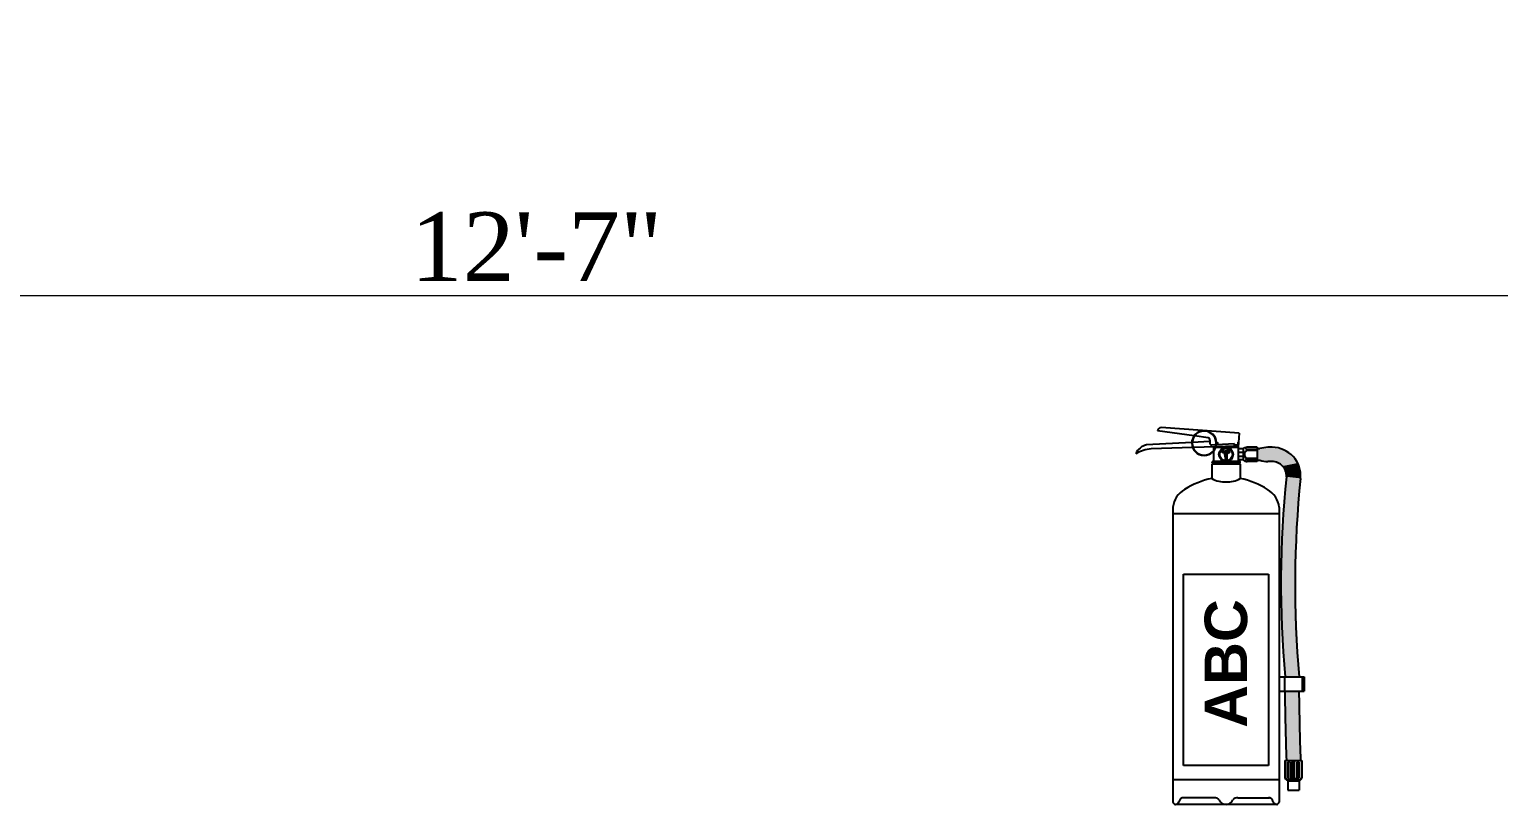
# Model space of a CAD drawing. Header units: inches. Extents: x -250485 to 735580, y -140410 to 288049.
# Drawn here: x 22313.9 to 22420.6, y 21322.4 to 21378.7 of the extents above; entities that cross this region are included whole.
import ezdxf

# ---------------------------------------------------------------- set-up
doc = ezdxf.new("R2010")
doc.units = ezdxf.units.IN
doc.header["$MEASUREMENT"] = 0
doc.header["$PDMODE"] = 35
doc.layers.get('0').update_dxf_attribs({"lineweight": 0})
doc.layers.get('Defpoints').update_dxf_attribs({"lineweight": 0})
doc.layers.add('FIREACC', color=30, linetype='Continuous')
doc.layers.add('OUTSIDE', color=253, linetype='Continuous')
for name, color, linetype, lineweight in [('Layer1', 134, 'Continuous', 0), ('sheet', 7, 'Continuous', 15), ('wall', 7, 'Continuous', 0)]:
    doc.layers.add(name, color=color, linetype=linetype, lineweight=lineweight)
doc.styles.add('REG', font='times.ttf')
doc.styles.get("Standard").update_dxf_attribs({"font": 'arialbd.ttf', "height": 24})
doc.dimstyles.new('Dim-Pres', dxfattribs={"dimtxt": 5.5, "dimasz": 2, "dimexe": 1.5, "dimexo": 1.5, "dimgap": 1, "dimtad": 3, "dimdec": 0, "dimzin": 3, "dimdsep": 46, "dimlunit": 4, "dimtxsty": 'REG', "dimblk": 'point', "dimcen": 2, "dimclrd": 256, "dimclre": 256, "dimclrt": 7, "dimadec": 0, "dimazin": 0, "dimtfac": 0.75, "dimtdec": 0, "dimtmove": 1, "dimatfit": 3, "dimldrblk": 'point', "dimfxl": 0, "dimtolj": 1, "dimtzin": 0, "dimlwd": -1, "dimlwe": -1, "dimarcsym": 1})

# ---------------------------------------------------------------- blocks, each defined once
blk = doc.blocks.new('*U196')
at = {"layer": 'OUTSIDE', "linetype": 'Continuous'}
for points in [[(-85.32244999257654, 497.9639038159056), (-100.1206953372707, 481.7628959296997), (-46.58240458666305, 485.7524235246261)], [(-64.2268043597207, 504.0000000000002), (-85.32244999257654, 497.9639038159056), (-52.38917803358263, 503.4320951673892)], [(-52.38917803358263, 503.4320951673892), (-85.32244999257654, 497.9639038159056), (-46.5824045866631, 502.2475764753741)], [(-43.17033814828281, 502.2475764753741), (-85.32244999257654, 497.9639038159056), (-43.17033814828284, 485.7524235246261)], [(-85.32244999257654, 497.9639038159056), (-43.17033814828281, 502.2475764753741), (-46.5824045866631, 502.2475764753741)], [(-85.32244999257654, 497.9639038159056), (-46.58240458666305, 485.7524235246261), (-43.17033814828284, 485.7524235246261)], [(-52.38917803358263, 503.4320951673892), (-58.28826156381679, 504.0000000000002), (-64.2268043597207, 504.0000000000002)], [(-100.1206953372707, 481.7628959296997), (-104.2268043597201, 460.2083003522725), (-78.87537294127681, 477.6231871184652)], [(-78.87537294127681, 477.6231871184652), (-104.2268043597201, 460.2083003522725), (-84.3459288340114, 462.3879306721428)], [(-46.58240458666305, 485.7524235246261), (-100.1206953372707, 481.7628959296997), (-63.99665396971764, 484.0000000000001)], [(-63.99665396971764, 484.0000000000001), (-100.1206953372707, 481.7628959296997), (-78.87537294127681, 477.6231871184652)], [(-46.58240458666305, 485.7524235246261), (-63.99665396971764, 484.0000000000001), (-52.38917803358237, 484.5679048326111)], [(-52.38917803358237, 484.5679048326111), (-63.99665396971764, 484.0000000000001), (-58.28826156381629, 484.0000000000001)], [(-84.3459288340114, 462.3879306721428), (-104.2268043597201, 460.2083003522725), (-76.57034182775351, 321.2396900399291)], [(-104.2268043597201, 460.2083003522725), (-96.56989949402782, 320.1477179046095), (-76.57034182775351, 321.2396900399291)], [(-96.56989949402782, 320.1477179046095), (-102.4190117199102, 179.9999999999999), (-82.45553887509163, 180.0000000000001)], [(-76.57034182775351, 321.2396900399291), (-96.56989949402782, 320.1477179046095), (-82.45553887509163, 180.0000000000001)], [(-82.00619228560907, 159.9999999999999), (-102.8155253513701, 110.9931713836371), (-82.81042058501453, 110.993239492646)], [(-102.0072558220318, 160.0000000000015), (-102.8155253513701, 110.9931713836371), (-82.00619228560907, 159.9999999999999)], [(-102.8155253513701, 110.9931713836371), (-104.2268043597216, 61.99999999999989), (-84.21464371495358, 61.9999999999996)], [(-82.81042058501453, 110.993239492646), (-102.8155253513701, 110.9931713836371), (-84.21464371495358, 61.9999999999996)]]:
    blk.add_solid(points, dxfattribs=at)
blk = doc.blocks.new('*U195')
at = {"layer": 'OUTSIDE', "linetype": 'Continuous'}
for points in [[(0.3705905884929734, 499.8847790795911), (-0.01933780452461054, 488.2986923115643), (0.8515238589932892, 485.5167181619744)], [(0.8016827369949056, 499.8863108925835), (0.3705905884929734, 499.8847790795911), (0.8515238589932892, 485.5167181619744)], [(0.8515238589933176, 499.8864879945756), (0.8016827369949056, 499.8863108925835), (0.8515238589932892, 485.5167181619744)], [(1.232774885496724, 499.887842705576), (0.8515238589932892, 499.8864879945755), (1.705030789482493, 488.3048195635341)], [(0.8515238589932892, 499.8864879945755), (0.8515238589932893, 485.5167181619744), (1.705030789482493, 488.3048195635341)], [(-0.01933780452461054, 488.2986923115643), (-0.6676855718015552, 487.22540144927), (0.8515238589932892, 485.5167181619744)], [(-0.6676855718015552, 487.22540144927), (-0.2930877463059368, 486.0287458716072), (0.8515238589932892, 485.5167181619744)], [(1.705030789482493, 488.3048195635341), (0.8515238589932893, 485.5167181619744), (2.361092402477108, 487.2353573389602)], [(2.361092402477108, 487.2353573389602), (0.8515238589932893, 485.5167181619744), (1.993833588939787, 486.0356543533363)]]:
    blk.add_solid(points, dxfattribs=at)
blk = doc.blocks.new('ABC')
at = {"layer": 'FIREACC', "color": 11}
for p, q in [((-39151.59330838572, 31714.07389078449), (-39192.83654238311, 31719.86328388503)), ((-39100.52578184658, 31717.15782071524), (-39188.55683564542, 31723.56248788581)), ((-39135.74667292433, 31711.84946769456), (-39151.10331809489, 31714.00510989283)), ((-39100.52578184658, 31717.15782071524), (-39101.6867873204, 31701.19999923831)), ((-39154.19204668295, 31706.62705909893), (-39205.39162367093, 31703.89894118438)), ((-39153.33766387971, 31701.06069362111), (-39199.99731500426, 31699.52258059529)), ((-39133.80194438846, 31707.71352517192), (-39153.75372855439, 31706.65041443913)), ((-39127.25061941716, 31701.92064053296), (-39152.87694111628, 31701.07588112609)), ((-39133.68662152249, 31709.2986182217), (-39133.90656208075, 31706.27557290161)), ((-39126.79038690428, 31703.95205118143), (-39131.38394007014, 31703.70488870714)), ((-39129.36409206852, 31697.77945797917), (-39129.36409206853, 31701.19999923831)), ((-39129.36409206853, 31701.19999923831), (-39127.49562114671, 31701.19999923831)), ((-39129.36409206851, 31685.19999923829), (-39129.36409206852, 31697.07160677174)), ((-39127.03093799377, 31701.19999923831), (-39101.63590345851, 31701.19999923831)), ((-39105.90631603972, 31702.62424525912), (-39126.78989665373, 31701.93582803794)), ((-39105.9199006103, 31705.07501653001), (-39126.3459453066, 31703.97596497561)), ((-39106.03591806874, 31703.4803764256), (-39105.9199006103, 31705.07501653001)), ((-39102.22970825036, 31701.23949925229), (-39101.80010336092, 31707.14434491057)), ((-39101.63590345851, 31685.19999923831), (-39101.63590345851, 31701.19999923831)), ((-39099.49999776351, 31681.99999923831), (-39131.49999776351, 31681.99999923831)), ((-39131.49999776351, 31681.99999923831), (-39131.49999776351, 31665.99999923831)), ((-39100.2999977635, 31685.19999923831), (-39130.69999776351, 31685.19999923831)), ((-39130.69999776351, 31683.59999923831), (-39130.69999776351, 31681.99999923831)), ((-39100.2999977635, 31683.59999923831), (-39130.69999776351, 31683.59999923831)), ((-39100.2999977635, 31683.59999923831), (-39100.2999977635, 31681.99999923831)), ((-39099.49999776351, 31681.99999923831), (-39099.49999776351, 31665.99999923831)), ((-39175.49999776351, 31633.63535397852), (-39175.49999776351, 31300.61219740356)), ((-39055.49999776351, 31633.63535397852), (-39055.49999776351, 31300.61219740356)), ((-39128.75905149752, 31305.56047166483), (-39163.58056194439, 31305.56047166483)), ((-39102.24094402949, 31305.56047166483), (-39066.54083429548, 31305.56047166483))]:
    blk.add_line(p, q, dxfattribs=at)
for centre, radius in [((-39115.49999776351, 31693.19999923831), 8), ((-39115.49999776351, 31693.19999923831), 7.106572239385105), ((-39104.08230125732, 31703.33824174794), 0.8183474088935362)]:
    blk.add_circle(centre, radius, dxfattribs=at)
for centre, radius, start, end in [((-39188.84708701387, 31719.57303251658), 4, 85.83879822598405, 175.8387982264182), ((-39136.08029474403, 31709.47276904277), 2.4, 355.8387982264182, 82.00948928665606), ((-39201.91634147874, 31687.65097629961), 16.61547318652746, 102.0730947543689, 158.0786530559907), ((-39195.23302483872, 31655.61933604848), 44.16099345032107, 96.1933851022913, 120.0253941634977), ((-39131.51288885922, 31706.10142208053), 2.4, 175.8387982264182, 273.0799086225262), ((-39104.08230125732, 31703.33824174794), 1.958780465609198, 175.8387982264182, 355.8387982264182), ((-39130.69999776351, 31684.39999923831), 0.8, 90, 270), ((-39100.2999977635, 31684.39999923831), 0.8, 270, 90), ((-39115.00431215687, 31581.13651165689), 86.4518314908062, 100.9999314663238, 123.2079516583439), ((-39115.99568337014, 31581.13651165689), 86.4518314908062, 56.7920483416561, 79.00006853367618), ((-39149.40305505631, 31630.6111380338), 26.27158732819595, 119.5310539367202, 173.3898249423017), ((-39081.59694047071, 31630.6111380338), 26.27158732819595, 6.610175057698353, 60.46894606327978), ((-39171.32065762873, 31302.30766942699), 4.510156243896425, 202.0813790075031, 252.7663303763403), ((-39172.8753083378, 31302.41838571994), 4.445897769216369, 276.3773104451917, 340.9867885308898), ((-39160.01138328415, 31298.31903500475), 9.057213808747582, 135.2683196029056, 162.981042479239), ((-39164.01986158796, 31301.84476212091), 3.741588110906651, 83.25735356914021, 130.4173600919357), ((-39128.35648090833, 31298.78422512367), 6.788194182984941, 39.64174419386384, 93.39989353926579), ((-39115.84060730711, 31305.73914202869), 7.746634494490161, 199.8005553778552, 272.5200340672729), ((-39115.15938821991, 31305.73914202869), 7.746634494490161, 267.4799659327271, 340.1994446221448), ((-39102.64351461869, 31298.78422512367), 6.788194182984941, 86.60010646156651, 140.3582558061362), ((-39066.98013393905, 31301.84476212091), 3.741588110906651, 49.58263990806434, 96.74264643085979), ((-39070.98861224287, 31298.31903500475), 9.057213808747582, 17.018957520761, 44.7316803970944), ((-39058.12468718922, 31302.41838571994), 4.445897769216369, 199.0132114691102, 263.6226895548083), ((-39059.67933789828, 31302.30766942699), 4.510156243896425, 287.2336696236597, 337.9186209924969)]:
    blk.add_arc(centre, radius, start, end, dxfattribs=at)
at = {"layer": 'OUTSIDE', "color": 11}
for p, q in [((-39125.07811603921, 31706.35922440747), (-39126.91364298496, 31706.35922440747)), ((-39126.91364298496, 31705.67390555312), (-39125.07811603921, 31705.67390555312)), ((-39118.39181442143, 31695.00113498025), (-39120.29253031546, 31696.18497466893)), ((-39116.16978314581, 31689.43836007474), (-39118.23630685492, 31699.75865623116)), ((-39115.80499858471, 31697.91027340277), (-39116.1828033079, 31688.64385488913)), ((-39115.80499858471, 31697.91027340277), (-39115.46012486591, 31697.90904795237)), ((-39115.80499858471, 31697.91027340277), (-39115.46012486591, 31697.90904795237)), ((-39115.11525114711, 31697.90782250198), (-39115.46012486591, 31697.90904795237)), ((-39115.11525114711, 31697.90782250198), (-39114.80330843269, 31688.63895308756)), ((-39114.8302123812, 31689.43836007474), (-39112.76368867209, 31699.75865623116)), ((-39112.60818110558, 31695.00113498025), (-39110.70746521156, 31696.18497466893)), ((-39101.6867873204, 31701.19999923831), (-39102.22970825036, 31701.23949925229)), ((-39096.28250815769, 31699.4765599996), (-39101.63590345851, 31699.4765599996)), ((-39096.28250815769, 31695.46109384596), (-39101.63590345851, 31695.46109384596)), ((-39096.28250815769, 31699.4765599996), (-39096.28250815769, 31686.92343847701)), ((-39080.39707517143, 31698.87539422942), (-39091.96413105998, 31698.87539422942)), ((-39080.28250815769, 31697.7504390045), (-39091.96413105998, 31697.7504390045)), ((-39080.28250815769, 31701.19999923831), (-39091.66997563591, 31701.19999923831)), ((-39080.28250815769, 31701.19999923831), (-39080.28250815769, 31685.19999923831)), ((-39096.28250815769, 31690.93890463065), (-39101.63590345851, 31690.93890463065)), ((-39096.28250815769, 31686.92343847701), (-39101.63590345851, 31686.92343847701)), ((-39080.28250815769, 31688.64955947212), (-39091.96413105998, 31688.64955947212)), ((-39080.39707517143, 31687.5246042472), (-39091.96413105998, 31687.5246042472)), ((-39080.28250815769, 31685.19999923831), (-39091.66997563591, 31685.19999923831)), ((-39080.21129125111, 31686.60193805801), (-39077.55285500699, 31686.60193805801)), ((-39063.43733518854, 31685.19999923831), (-39068.18816942526, 31685.19999923831)), ((-39055.49999776351, 31625.99999923831), (-39175.49999776351, 31625.99999923831)), ((-39055.49999776351, 31325.99999923831), (-39175.49999776351, 31325.99999923831)), ((-39058.34311677516, 31297.99999923831), (-39172.65687875186, 31297.99999923831))]:
    blk.add_line(p, q, dxfattribs=at)
at = {"layer": 'OUTSIDE', "color": 1}
for p, q in [((-39080.21129125111, 31699.79806041861), (-39077.55285500699, 31699.79806041861)), ((-39063.43733518854, 31701.19999923831), (-39068.18816942526, 31701.19999923831)), ((-39163.49999776351, 31341.83166190606), (-39163.49999776351, 31557.83166190606)), ((-39163.49999776351, 31557.83166190606), (-39067.49999776351, 31557.83166190606)), ((-39067.49999776351, 31557.83166190606), (-39067.49999776351, 31341.83166190606)), ((-39055.49999776351, 31441.99999923831), (-39027.49999776351, 31441.99999923831)), ((-39049.50277595613, 31441.99999923831), (-39049.50277595613, 31425.99999923831)), ((-39029.57572400343, 31441.99999923831), (-39029.57572400343, 31425.99999923831)), ((-39027.49999776351, 31441.99999923831), (-39027.49999776351, 31425.99999923831)), ((-39055.49999776351, 31425.99999923831), (-39027.49999776351, 31425.99999923831)), ((-39049.03733518854, 31347.59999923831), (-39049.03733518854, 31345.99999923831)), ((-39049.03733518854, 31347.59999923831), (-39029.83733518854, 31347.59999923831)), ((-39048.55432335446, 31345.99999923831), (-39049.03733518854, 31345.99999923831)), ((-39049.03733518854, 31345.99999923831), (-39049.03733518854, 31328.03787390718)), ((-39048.55432335446, 31345.90454361033), (-39048.55432335446, 31328.03787390718)), ((-39043.31449978267, 31345.99999923831), (-39045.71449978267, 31345.99999923831)), ((-39045.71449978267, 31345.90454361033), (-39045.71449978267, 31328.03787390718)), ((-39043.31449978267, 31345.90454361033), (-39043.31449978267, 31328.03787390718)), ((-39040.63733518853, 31325.99999923831), (-39040.63733518853, 31345.99999923831)), ((-39040.63733518853, 31325.99999923831), (-39040.63733518853, 31345.99999923831)), ((-39040.63733518853, 31345.99999923831), (-39038.23733518853, 31345.99999923831)), ((-39038.23733518853, 31325.99999923831), (-39038.23733518853, 31345.99999923831)), ((-39035.5601705944, 31345.99999923831), (-39033.1601705944, 31345.99999923831)), ((-39035.5601705944, 31345.90454361033), (-39035.5601705944, 31328.03787390718)), ((-39033.1601705944, 31345.90454361033), (-39033.1601705944, 31328.03787390718)), ((-39030.32034702261, 31345.99999923831), (-39029.83733518854, 31345.99999923831)), ((-39030.32034702261, 31345.90454361033), (-39030.32034702261, 31328.03787390718)), ((-39029.83733518854, 31347.59999923831), (-39029.83733518854, 31345.99999923831)), ((-39029.83733518854, 31345.99999923831), (-39029.83733518854, 31328.03787390718)), ((-39067.49999776351, 31341.83166190606), (-39163.49999776351, 31341.83166190606)), ((-39047.43733518854, 31325.99999923831), (-39031.43733518854, 31325.99999923831)), ((-39046.23589596288, 31324.95759741132), (-39046.23589596288, 31325.99999923831)), ((-39032.6387744142, 31324.95759741132), (-39046.23589596288, 31324.95759741132)), ((-39045.72192282641, 31324.95759741132), (-39045.72192282641, 31313.99999923831)), ((-39033.15274755066, 31324.14891093996), (-39045.72192282641, 31324.14891093996)), ((-39045.72192282641, 31313.99999923831), (-39033.15274755066, 31313.99999923831)), ((-39033.15274755066, 31324.95759741132), (-39033.15274755066, 31313.99999923831)), ((-39032.6387744142, 31324.95759741132), (-39032.6387744142, 31325.99999923831))]:
    blk.add_line(p, q, dxfattribs=at)
at = {"layer": 'OUTSIDE', "color": 11}
for centre, radius, start, end in [((-39140.20968787685, 31705.92446233152), 14.00000000000002, 1.779574111614461, 358.9745276856144), ((-39140.20968787685, 31705.92446233152), 13.56348201375549, 1.836866051761991, 358.9415208775528), ((-39126.91364298496, 31706.01656498029), 0.3426594271722024, 90, 270), ((-39125.07811603921, 31706.01656498029), 0.3426594271722024, 270, 90), ((-39115.49999776351, 31693.19999923831), 5.646100121581375, 115.6307568330536, 148.083746106334), ((-39115.49999776351, 31693.19999923831), 3.406859777564114, 125.5002848650492, 148.083746106334), ((-39115.49999776351, 31693.19999923831), 3.406859777564114, 31.91625389366603, 54.49971513495079), ((-39115.49999776351, 31693.19999923831), 5.646100121581375, 31.91625389366603, 64.36924316694646), ((-39091.51548629448, 31693.75242791676), 7.44917348074163, 91.18834954247889, 129.7873234350234), ((-39089.6000277299, 31693.19999923831), 5.127912501300102, 117.45336272377, 242.5466372762301), ((-39091.89544105298, 31700.85419749495), 1.97999512139738, 181.0473647480879, 268.0118954183694), ((-39063.52483632067, 31668.98875281839), 32.21136526713467, 354.9737380662306, 89.84435767661657), ((-39115.49663495692, 31687.63415561575), 1.220786479507285, 124.1991240133483, 55.39369598900733), ((-39091.51548629448, 31692.64757055986), 7.449173480741412, 230.2126765649766, 268.8116504575211), ((-39091.89544105298, 31685.54580098166), 1.97999512139738, 91.98810458163064, 178.9526352519122), ((-39066.23533879148, 31730.22266944483), 45.06500171984693, 255.4551605128194, 267.5163875206698), ((-39063.52939534454, 31668.97774636115), 16.22251409254758, 356.2273493750603, 89.6748539295784), ((-39118.01240389479, 31687.91048400103), 25.72906004705709, 238.384496914244, 275.6037811539796), ((-39113.42881285848, 31689.82073157077), 27.59418740975647, 265.6954026968052, 300.3163192341918), ((-37883.35792403253, 31547.15804894139), 1170.230801470604, 174.0772933995791, 185.1556076093057)]:
    blk.add_arc(centre, radius, start, end, dxfattribs=at)
at = {"layer": 'OUTSIDE', "color": 1}
for centre, radius, start, end in [((-39066.23533879148, 31656.17732903178), 45.06500171984693, 92.48361247933018, 104.5448394871806), ((-37872.16963396689, 31546.59951943149), 1165.417478546644, 174.111323128172, 185.1493879122908), ((-35847.08952769632, 31458.9406632985), 3202.29372509093, 180.5893882551241, 181.9925205818197), ((-35847.08952769632, 31458.9406632985), 3186.29372509093, 180.5923479784195, 182.0025301060141), ((-39046.13728077352, 31328.66775586244), 2.967670279460564, 192.254120911816, 244.0190433603399), ((-39045.65426893945, 31328.66775586244), 2.967670279460564, 192.254120911816, 244.0190433603399), ((-39042.81444536767, 31328.66775586244), 2.967670279460564, 192.254120911816, 244.0190433603399), ((-39040.41444536766, 31328.66775586244), 2.967670279460564, 192.254120911816, 244.0190433603399), ((-39038.46022500941, 31328.66775586244), 2.967670279460564, 295.9809566396602, 347.745879088184), ((-39036.06022500941, 31328.66775586244), 2.967670279460564, 295.9809566396602, 347.745879088184), ((-39033.22040143763, 31328.66775586244), 2.967670279460564, 295.9809566396602, 347.745879088184), ((-39032.73738960355, 31328.66775586244), 2.967670279460564, 295.9809566396602, 347.745879088184)]:
    blk.add_arc(centre, radius, start, end, dxfattribs=at)
at = {"layer": 'OUTSIDE', "color": 11, "linetype": 'Continuous', "xscale": -0.8000000000029104, "yscale": 0.7999999999992724, "zscale": 0.7999999999999443}
blk.add_blockref('*U195', (-39114.81877867632, 31297.99999923831), dxfattribs=at)
at = {"layer": 'OUTSIDE', "color": 1, "linetype": 'Continuous', "xscale": -0.8000000000029104, "yscale": 0.7999999999992724, "zscale": 0.7999999999999443}
blk.add_blockref('*U196', (-39114.81877867632, 31297.99999923831), dxfattribs=at)
at = {"layer": 'sheet', "color": 5, "insert": (-39091, 31384.5), "char_height": 48, "width": 165, "attachment_point": 7, "rotation": 90.00000000000001}
blk.add_mtext('{\\C6;ABC}', dxfattribs=at)
blk = doc.blocks.new('dot')
at = {"color": 4}
for p, q in [((0, 1.5), (0, -1.5)), ((-1.5, 0), (1.5, 0))]:
    blk.add_line(p, q, dxfattribs=at)
at = {"color": 6, "const_width": 0.5}
blk.add_lwpolyline([(-0.25, 0, 1), (0.25, 0, 1)], format="xyb", close=True, dxfattribs=at)
blk = doc.blocks.new('point')
blk.add_blockref('dot', (0, 0))
blk = doc.blocks.new('*D407')
at = {"layer": 'Defpoints', "color": 0, "ltscale": 30, "transparency": 16777216}
for p in [(22275.19430732774, 21378.74305853475, -9.453978321720967), (22426.19430732763, 21378.74305853475, -9.7019040123459), (22426.19430732763, 21359.41241530213)]:
    blk.add_point(p, dxfattribs=at)
at = {"layer": 'Layer1', "ltscale": 30, "transparency": 16777216}
for p, q in [((22275.19430732774, 21362.92074303334), (22275.19430732774, 21357.91241530213)), ((22426.19430732763, 21362.89816961816), (22426.19430732763, 21357.91241530213)), ((22277.19430732774, 21359.41241530213), (22424.19430732763, 21359.41241530213))]:
    blk.add_line(p, q, dxfattribs=at)
at = {"layer": 'Layer1', "ltscale": 30, "transparency": 16777216, "xscale": 2, "yscale": 2, "zscale": 2, "rotation": 180}
blk.add_blockref('point', (22275.19430732774, 21359.41241530213), dxfattribs=at)
at = {"layer": 'Layer1', "ltscale": 30, "transparency": 16777216, "xscale": 2, "yscale": 2, "zscale": 2}
blk.add_blockref('point', (22426.19430732763, 21359.41241530213), dxfattribs=at)
at = {"layer": 'Layer1', "color": 7, "ltscale": 30, "transparency": 16777216, "insert": (22350.69430732769, 21362.96288393947), "char_height": 5, "attachment_point": 5, "style": 'REG'}
blk.add_mtext('\\A1;12\'-7"', dxfattribs=at)

msp = doc.modelspace()

# ---------------------------------------------------------------- block references
at = {"layer": 'wall', "color": 1, "lineweight": 53, "xscale": 0.06433683165232651, "yscale": 0.06433683165232651, "zscale": 0.06433683165094806}
msp.add_blockref('ABC', (24917.33408605181, 19308.83373761123), dxfattribs=at)

# ---------------------------------------------------------------- dimensions: what is measured, and where the dimension line sits
at = {"layer": 'Layer1', "ltscale": 30}
dim = msp.add_linear_dim(base=(22426.19430732763, 21359.41241530213), p1=(22275.19430732774, 21378.74305853475, -9.453978321720967), p2=(22426.19430732763, 21378.74305853475, -9.7019040123459), dimstyle='Dim-Pres', override={"dimtxt": 5, "dimfxl": 4, "dimfxlon": 1}, dxfattribs=at)
dim.commit()
dim.dimension.update_dxf_attribs({"geometry": '*D407', "text_midpoint": (22350.69430732769, 21362.96288393947)})

doc.saveas('drawing.dxf')
